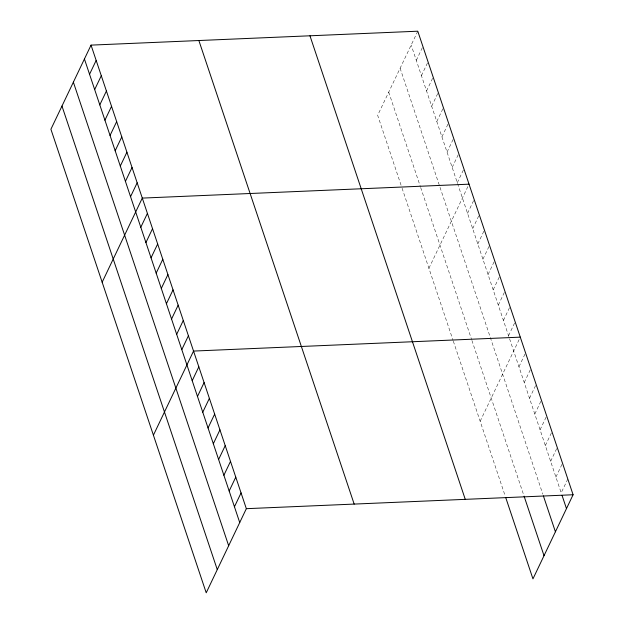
<?xml version="1.0" encoding="UTF-8"?>
<svg xmlns="http://www.w3.org/2000/svg" width="624" height="624" viewBox="0 0 624 624"><rect width="100%" height="100%" fill="white"/><g stroke="black" fill="none" stroke-linecap="round" stroke-linejoin="round"><path stroke-width="0.47" stroke-dasharray="3.12 2.34" d="M417.784 31.2L377.66 115.323L401.778 187.309M416.302 60.356L422.908 46.496M421.426 75.652L428.041 61.792M426.551 90.948L432.752 77.961M431.675 106.244L438.29 92.391M436.8 121.54L443.414 107.687M441.925 136.843L448.539 122.983M447.049 152.139L453.664 138.278M452.174 167.435L458.788 153.582M457.298 182.731L463.913 168.878M428.914 268.297L468.624 185.039M467.548 213.33L474.162 199.469M472.68 228.626L479.287 214.765M477.805 243.922L484.411 230.069M482.929 259.217L489.536 245.365M488.054 274.513L494.66 260.66M493.178 289.817L499.785 275.956M498.303 305.113L504.91 291.252M503.428 320.408L510.034 306.548M508.552 335.704L515.159 321.851M480.16 421.27L520.283 337.147M518.957 366.764L525.564 352.911M524.238 382.528L530.845 368.667M529.519 398.284L535.712 385.297M534.799 414.047L541.406 400.187M540.072 429.811L546.686 415.951M545.353 445.567L551.967 431.714M550.633 461.331L556.834 448.336M555.914 477.087L562.528 463.234M567.809 478.998L561.194 492.851L411.177 45.061M400.117 68.242L542.802 494.146M388.721 92.134L420.373 186.615M420.677 187.52L471.627 339.589M471.923 340.493L523.778 495.277M402.082 188.206L453.032 340.283M453.328 341.18L505.097 495.698"/><path stroke-width="0.94" d="M91.042 45.123L50.911 129.246L206.216 592.8L246.34 508.677L91.042 45.123L417.784 31.2L573.089 494.754L532.958 578.877L505.682 497.445M89.552 74.279L96.166 60.419M94.676 89.575L101.291 75.715M99.801 104.871L106.415 91.018M104.926 120.167L111.54 106.314M110.05 135.463L116.665 121.61M115.175 150.766L121.789 136.906M120.299 166.062L126.914 152.201M125.424 181.358L132.038 167.505M130.556 196.654L137.163 182.801M102.164 282.22L142.288 198.097L469.037 184.174M140.806 227.253L147.412 213.392M145.93 242.549L152.537 228.688M151.055 257.845L157.661 243.984M156.179 273.14L162.786 259.288M161.304 288.436L167.911 274.583M166.429 303.74L173.035 289.879M171.553 319.036L178.16 305.175M176.678 334.331L183.284 320.471M181.802 349.627L188.409 335.774M153.41 435.193L193.534 351.07L520.283 337.147M192.208 380.687L198.814 366.826M197.488 396.451L204.095 382.59M202.769 412.207L209.375 398.354M208.049 427.97L214.656 414.11M213.33 443.726L219.937 429.874M218.611 459.49L225.217 445.637M223.891 475.254L230.498 461.393M229.164 491.01L235.778 477.157M234.445 506.774L241.059 492.913M246.34 508.677L573.089 494.754M562.076 495.479L566.475 508.615M543.387 495.901L555.415 531.796M524.074 496.15L544.019 555.688M309.956 35.794L465.262 499.348M198.869 40.529L354.167 504.083M84.427 58.976L239.725 522.538M73.367 82.165L228.665 545.719M61.971 106.057L217.269 569.611"/></g></svg>
